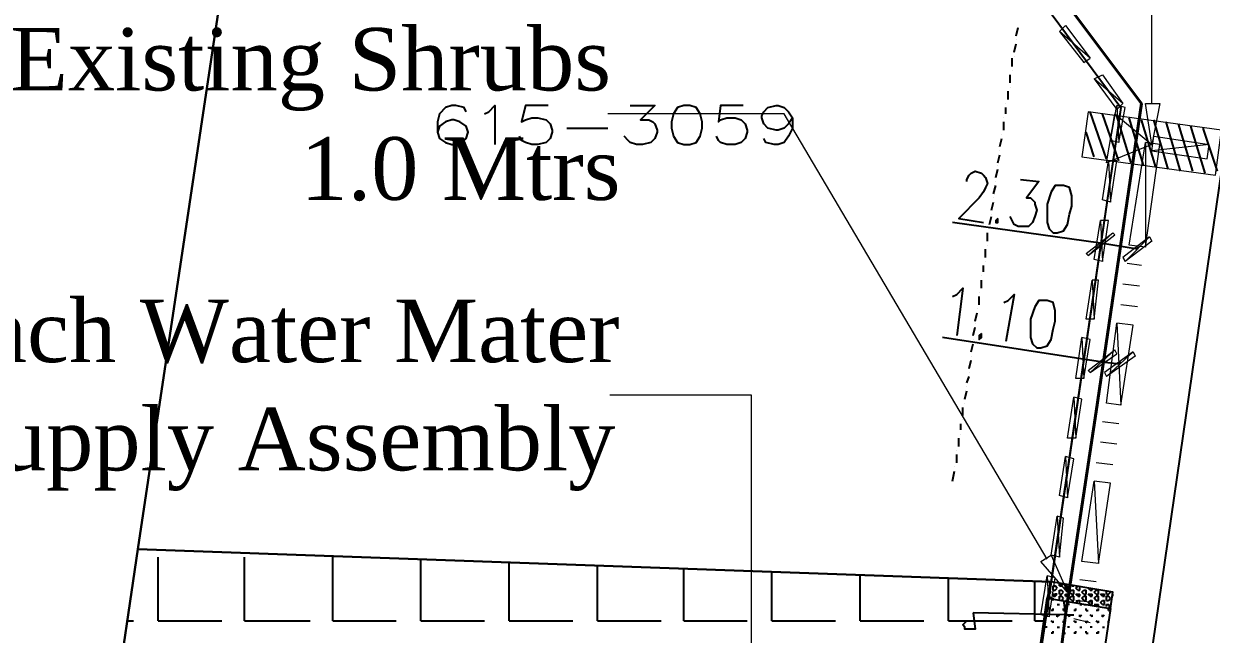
# Model space of a CAD drawing. Header units: inches. Extents: x 5 to 844, y 8 to 596.
# Drawn here: x 335.6 to 410, y 247.6 to 285.8 of the extents above; entities that cross this region are included whole.
import ezdxf

# ---------------------------------------------------------------- set-up
doc = ezdxf.new("R2010")
doc.units = ezdxf.units.IN
doc.header["$MEASUREMENT"] = 0
doc.layers.add('PDF_Geometry', color=7, linetype='Continuous', true_color=0x989898)
doc.layers.add('PDF_Text', color=7, linetype='Continuous')
doc.styles.add('PDF Times New Roman', font='times.ttf')

msp = doc.modelspace()

# ---------------------------------------------------------------- linework, layer by layer
at = {"layer": 'PDF_Geometry', "color": 7, "lineweight": 0}
for points in [[(406.28, 280.8), (406.28, 332.998), (391.623, 332.998)], [(406.794, 280.8), (406.28, 278.229), (405.894, 280.8), (406.794, 280.8)], [(399.723, 252.259), (383.267, 280.157), (372.21, 280.157)], [(403.837, 272.701), (402.294, 271.286), (402.166, 271.415), (403.837, 272.701)], [(403.966, 272.572), (403.837, 272.701), (402.294, 271.286), (403.966, 272.572)], [(404.48, 271.158), (404.608, 270.901), (406.151, 272.444), (404.48, 271.158)], [(404.608, 270.901), (406.151, 272.444), (406.28, 272.186), (404.608, 270.901)], [(403.966, 265.372), (402.423, 263.958), (402.294, 264.087), (403.966, 265.372)], [(404.094, 265.115), (403.966, 265.372), (402.423, 263.958), (404.094, 265.115)], [(403.323, 263.958), (403.451, 263.701), (405.123, 265.244), (403.323, 263.958)], [(403.451, 263.701), (405.123, 265.244), (405.251, 264.987), (403.451, 263.701)], [(381.21, 244.031), (381.21, 262.544), (372.339, 262.544)], [(399.98, 252.516), (401.009, 250.202), (399.337, 252.13), (399.98, 252.516)]]:
    msp.add_lwpolyline(points, dxfattribs=at)
at = {"layer": 'PDF_Geometry', "color": 7, "lineweight": 25}
for points in [[(239.274, 317.056), (281.443, 310.884), (286.586, 304.071), (274.115, 219.346), (267.301, 214.204), (264.601, 195.819), (269.744, 188.876), (287.743, 186.305), (294.685, 191.448), (297.385, 209.704), (292.243, 216.646), (304.585, 301.371), (311.527, 306.513), (394.066, 294.428), (404.351, 280.543), (372.338, 63.525)], [(363.339, 280.286), (363.21, 280.543), (362.696, 280.672), (362.439, 280.672), (362.053, 280.543), (361.668, 280.157), (361.539, 279.643), (361.539, 279), (361.668, 278.615), (362.053, 278.357), (362.439, 278.229), (362.568, 278.229), (362.953, 278.357), (363.339, 278.615), (363.468, 279), (363.339, 279.386), (362.953, 279.643), (362.568, 279.772), (362.439, 279.772), (362.053, 279.643), (361.668, 279.386), (361.539, 279)], [(364.496, 280.157), (364.753, 280.286), (365.139, 280.672), (365.139, 278.229)], [(368.482, 280.672), (367.067, 280.672), (366.81, 279.643), (367.067, 279.772), (367.453, 279.9), (367.839, 279.9), (368.353, 279.772), (368.61, 279.515), (368.739, 279.129), (368.739, 279), (368.61, 278.615), (368.353, 278.358), (367.839, 278.229), (367.453, 278.229), (367.067, 278.358), (366.81, 278.486), (366.682, 278.743)], [(373.624, 280.672), (375.167, 280.672), (374.267, 279.772), (374.781, 279.772), (375.038, 279.643), (375.167, 279.515), (375.296, 279.129), (375.296, 279), (375.167, 278.615), (374.91, 278.358), (374.396, 278.229), (374.01, 278.229), (373.624, 278.358), (373.496, 278.486), (373.239, 278.743)], [(376.967, 280.672), (376.581, 280.543), (376.324, 280.157), (376.195, 279.643), (376.195, 279.257), (376.324, 278.743), (376.581, 278.358), (376.967, 278.229), (377.353, 278.229), (377.738, 278.358), (377.995, 278.743), (378.124, 279.257), (378.124, 279.643), (377.995, 280.157), (377.738, 280.543), (377.353, 280.672), (376.967, 280.672)], [(380.695, 280.672), (379.281, 280.672), (379.152, 279.643), (379.281, 279.772), (379.667, 279.9), (380.181, 279.9), (380.567, 279.772), (380.824, 279.515), (380.952, 279.129), (380.952, 279), (380.824, 278.615), (380.567, 278.358), (380.181, 278.229), (379.667, 278.229), (379.281, 278.358), (379.152, 278.486), (379.024, 278.743)], [(383.781, 279.9), (383.524, 279.515), (383.267, 279.257), (382.881, 279.129), (382.752, 279.129), (382.238, 279.257), (381.981, 279.515), (381.852, 279.9), (381.852, 280.029), (381.981, 280.286), (382.238, 280.543), (382.752, 280.672), (382.881, 280.672), (383.267, 280.543), (383.524, 280.286), (383.781, 279.9), (383.781, 279.257), (383.524, 278.743), (383.267, 278.357), (382.881, 278.229), (382.624, 278.229), (382.109, 278.357), (381.981, 278.615)], [(369.639, 279.257), (372.21, 279.257)], [(405.38, 271.672), (403.066, 272.058), (393.809, 273.343)], [(403.066, 272.058), (403.066, 272.058)], [(405.38, 271.801), (405.38, 271.672)], [(404.223, 264.473), (403.194, 264.601), (393.166, 266.144)], [(403.194, 264.73), (403.194, 264.73)], [(404.351, 264.601), (404.223, 264.473)], [(342.769, 252.902), (336.855, 212.661), (393.937, 210.475), (399.98, 250.845), (342.769, 252.902)]]:
    msp.add_lwpolyline(points, dxfattribs=at)
at = {"layer": 'PDF_Geometry', "color": 9, "lineweight": 25, "true_color": 0xbababa}
for points in [[(304.713, 301.371), (311.527, 306.513), (349.968, 300.856), (342.769, 252.902), (336.855, 212.661), (335.569, 204.175), (297.385, 209.704), (292.243, 216.646), (304.713, 301.371)], [(388.023, 295.328), (387.123, 289.286), (393.166, 288.386), (394.066, 294.428), (404.351, 280.543), (399.98, 250.845), (342.769, 252.902), (349.968, 300.856), (388.023, 295.328)], [(399.98, 250.845), (393.937, 210.475), (336.855, 212.661), (342.769, 252.902), (399.98, 250.845)]]:
    msp.add_lwpolyline(points, dxfattribs=at)
at = {"layer": 'PDF_Geometry', "lineweight": 0}
for points in [[(304.713, 301.371), (292.243, 216.646), (297.385, 209.704), (335.569, 204.175), (336.855, 212.661), (342.769, 252.902), (349.968, 300.856), (311.527, 306.513), (304.713, 301.371)], [(388.023, 295.328), (349.968, 300.856), (342.769, 252.902), (399.98, 250.845), (404.351, 280.543), (394.066, 294.428), (393.166, 288.386), (387.123, 289.286), (388.023, 295.328)], [(399.98, 250.845), (342.769, 252.902), (336.855, 212.661), (393.937, 210.475), (399.98, 250.845)]]:
    msp.add_lwpolyline(points, dxfattribs=at)
at = {"layer": 'PDF_Geometry', "color": 6, "lineweight": 40}
msp.add_lwpolyline([(392.652, 296.485), (394.066, 296.228), (405.637, 280.8), (402.808, 261.515), (400.88, 248.788), (400.623, 246.731), (394.58, 206.49), (387.124, 156.092), (376.838, 86.153), (373.624, 63.525), (358.325, 51.569), (353.439, 52.083), (350.997, 52.34)], dxfattribs=at)
at = {"layer": 'PDF_Geometry', "color": 4, "lineweight": 0}
for points in [[(402.423, 283.629), (400.494, 285.3), (400.88, 285.686), (402.423, 283.629)], [(402.037, 283.372), (402.423, 283.629), (400.494, 285.3), (402.037, 283.372)], [(404.48, 280.8), (402.68, 282.343), (403.194, 282.6), (404.48, 280.8)], [(404.094, 280.415), (404.48, 280.8), (402.68, 282.343), (404.094, 280.415)], [(404.094, 280.672), (404.223, 278.358), (403.708, 278.486), (404.094, 280.672)], [(404.608, 280.543), (404.094, 280.672), (404.223, 278.358), (404.608, 280.543)], [(403.58, 277.2), (403.708, 274.629), (403.194, 274.758), (403.58, 277.2)], [(404.094, 277.2), (403.58, 277.2), (403.708, 274.629), (404.094, 277.2)], [(403.066, 273.472), (403.194, 270.901), (402.68, 271.029), (403.066, 273.472)], [(403.58, 273.472), (403.066, 273.472), (403.194, 270.901), (403.58, 273.472)], [(402.551, 269.744), (402.68, 267.301), (402.166, 267.301), (402.551, 269.744)], [(402.937, 269.744), (402.551, 269.744), (402.68, 267.301), (402.937, 269.744)], [(401.909, 266.144), (402.037, 263.573), (401.523, 263.573), (401.909, 266.144)], [(402.423, 266.015), (401.909, 266.144), (402.037, 263.573), (402.423, 266.015)], [(401.394, 262.415), (401.523, 259.844), (401.009, 259.844), (401.394, 262.415)], [(401.908, 262.287), (401.394, 262.415), (401.523, 259.844), (401.908, 262.287)], [(400.88, 258.687), (401.009, 256.116), (400.494, 256.244), (400.88, 258.687)], [(401.394, 258.558), (400.88, 258.687), (401.009, 256.116), (401.394, 258.558)], [(400.366, 254.959), (400.494, 252.387), (399.98, 252.516), (400.366, 254.959)], [(400.751, 254.83), (400.366, 254.959), (400.494, 252.387), (400.751, 254.83)], [(399.723, 251.23), (399.851, 248.659), (399.337, 248.788), (399.723, 251.23)], [(400.237, 251.102), (399.723, 251.23), (399.851, 248.659), (400.237, 251.102)]]:
    msp.add_lwpolyline(points, dxfattribs=at)
at = {"layer": 'PDF_Geometry', "lineweight": 25}
for points in [[(397.794, 285.043), (397.923, 285.557)], [(397.666, 284.014), (397.794, 284.529)], [(397.794, 284.786), (397.794, 284.786)], [(397.537, 283.114), (397.537, 283.629)], [(397.666, 283.757), (397.666, 283.757)], [(397.537, 282.857), (397.537, 282.857)], [(397.409, 282.086), (397.409, 282.6)], [(397.28, 281.057), (397.28, 281.572)], [(397.409, 281.829), (397.409, 281.829)], [(397.152, 280.8), (397.152, 280.8)], [(397.152, 280.157), (397.152, 280.543)], [(397.023, 279.9), (397.023, 279.9)], [(397.023, 279.129), (397.023, 279.643)], [(379.667, 60.954), (381.981, 79.082), (410.908, 278.229)], [(396.766, 278.1), (396.894, 278.615)], [(396.894, 278.872), (396.894, 278.872)], [(396.637, 277.072), (396.766, 277.586)], [(396.766, 277.843), (396.766, 277.843)], [(396.509, 276.172), (396.637, 276.686)], [(396.637, 276.943), (396.637, 276.943)], [(396.38, 275.143), (396.509, 275.658)], [(396.509, 275.915), (396.509, 275.915)], [(396.252, 274.115), (396.38, 274.629)], [(396.38, 274.886), (396.38, 274.886)], [(396.123, 273.215), (396.252, 273.729)], [(396.252, 273.858), (396.252, 273.858)], [(396.123, 272.958), (396.123, 272.958)], [(395.994, 272.186), (395.994, 272.701)], [(395.866, 271.158), (395.866, 271.672)], [(395.994, 271.929), (395.994, 271.929)], [(395.866, 270.901), (395.866, 270.901)], [(395.609, 270.001), (395.609, 270.001)], [(395.737, 270.258), (395.737, 270.644)], [(395.609, 269.229), (395.609, 269.744)], [(395.48, 268.972), (395.48, 268.972)], [(395.48, 268.201), (395.48, 268.715)], [(395.352, 267.944), (395.352, 267.944)], [(395.223, 267.172), (395.352, 267.687)], [(395.223, 267.044), (395.223, 267.044)], [(395.095, 266.272), (395.223, 266.787)], [(394.966, 265.244), (395.095, 265.758)], [(395.095, 266.015), (395.095, 266.015)], [(394.966, 264.987), (394.966, 264.987)], [(394.837, 264.215), (394.966, 264.73)], [(394.709, 263.315), (394.837, 263.701)], [(394.837, 263.958), (394.837, 263.958)], [(394.58, 262.287), (394.709, 262.801)], [(394.709, 263.058), (394.709, 263.058)], [(394.58, 262.03), (394.58, 262.03)], [(394.452, 261.258), (394.452, 261.773)], [(394.323, 260.358), (394.323, 260.744)], [(394.452, 261.001), (394.452, 261.001)], [(394.195, 259.33), (394.195, 259.844)], [(394.323, 260.101), (394.323, 260.101)], [(394.066, 259.073), (394.066, 259.073)], [(394.066, 258.301), (394.066, 258.816)], [(393.809, 257.144), (393.937, 257.787)], [(393.937, 258.044), (393.937, 258.044)], [(399.98, 250.845), (399.723, 249.816), (403.708, 249.173), (403.837, 250.202), (399.98, 250.845)], [(399.98, 250.716), (399.851, 250.716)], [(399.851, 250.587), (399.98, 250.716)], [(400.109, 250.716), (400.109, 250.716)], [(400.109, 250.716), (400.109, 250.716)], [(400.494, 250.587), (400.494, 250.716)], [(400.494, 250.716), (400.494, 250.716)], [(400.751, 250.716), (400.623, 250.716)], [(400.623, 250.587), (400.751, 250.716)], [(399.851, 250.33), (399.851, 250.33)], [(399.98, 250.202), (399.851, 250.33)], [(399.851, 250.073), (399.98, 250.202)], [(399.851, 250.073), (399.851, 250.073)], [(399.851, 249.945), (399.851, 249.945)], [(399.98, 249.816), (399.851, 249.945)], [(400.109, 250.587), (400.237, 250.587)], [(400.109, 250.459), (400.109, 250.587)], [(400.109, 250.33), (400.109, 250.459)], [(400.109, 250.33), (400.237, 250.33)], [(400.109, 250.073), (400.237, 250.073)], [(400.109, 249.945), (400.109, 250.073)], [(400.109, 250.073), (400.109, 250.073)], [(400.109, 249.945), (400.237, 249.945)], [(400.366, 250.459), (400.237, 250.587)], [(400.237, 250.33), (400.366, 250.459)], [(400.366, 250.073), (400.237, 250.073)], [(400.237, 249.945), (400.366, 250.073)], [(400.494, 250.587), (400.623, 250.587)], [(400.494, 250.33), (400.623, 250.33)], [(400.494, 250.202), (400.494, 250.33)], [(400.494, 250.073), (400.494, 250.202)], [(400.494, 250.073), (400.623, 250.073)], [(400.494, 249.945), (400.623, 249.945)], [(400.494, 249.816), (400.494, 249.945)], [(400.751, 250.202), (400.623, 250.33)], [(400.623, 250.073), (400.751, 250.202)], [(400.751, 249.816), (400.623, 249.945)], [(400.88, 250.587), (401.009, 250.587)], [(400.88, 250.459), (400.88, 250.587)], [(400.88, 250.33), (400.88, 250.459)], [(400.88, 250.33), (401.009, 250.33)], [(400.88, 250.073), (401.009, 250.073)], [(400.88, 249.945), (400.88, 250.073)], [(400.88, 250.073), (400.88, 250.073)], [(400.88, 249.945), (401.009, 249.945)], [(401.009, 250.459), (401.009, 250.587)], [(401.009, 250.33), (401.009, 250.459)], [(401.009, 250.073), (401.009, 250.073)], [(401.009, 249.945), (401.009, 250.073)], [(401.137, 250.202), (401.266, 250.33)], [(401.266, 250.073), (401.137, 250.202)], [(401.137, 249.816), (401.266, 249.945)], [(401.266, 250.587), (401.394, 250.587)], [(401.266, 250.587), (401.266, 250.587)], [(401.266, 250.33), (401.394, 250.33)], [(401.266, 250.073), (401.394, 250.073)], [(401.266, 249.945), (401.394, 249.945)], [(401.394, 250.587), (401.394, 250.587)], [(401.394, 250.202), (401.394, 250.33)], [(401.394, 250.073), (401.394, 250.202)], [(401.394, 249.816), (401.394, 249.945)], [(401.523, 250.459), (401.651, 250.587)], [(401.651, 250.33), (401.523, 250.459)], [(401.651, 249.945), (401.523, 250.073)], [(401.523, 250.073), (401.651, 250.073)], [(401.651, 250.33), (401.78, 250.33)], [(401.651, 250.073), (401.78, 250.073)], [(401.651, 249.945), (401.78, 249.945)], [(401.78, 250.459), (401.78, 250.587)], [(401.78, 250.33), (401.78, 250.459)], [(401.78, 250.073), (401.78, 250.073)], [(401.78, 249.945), (401.78, 250.073)], [(401.908, 250.202), (402.037, 250.33)], [(402.037, 250.073), (401.908, 250.202)], [(401.908, 249.816), (402.037, 249.945)], [(402.037, 250.33), (402.166, 250.33)], [(402.037, 250.073), (402.166, 250.073)], [(402.037, 249.945), (402.166, 249.945)], [(402.166, 250.202), (402.166, 250.33)], [(402.166, 250.073), (402.166, 250.202)], [(402.166, 249.816), (402.166, 249.945)], [(402.423, 250.33), (402.294, 250.459)], [(402.294, 250.459), (402.294, 250.459)], [(402.423, 249.945), (402.294, 250.073)], [(402.294, 250.073), (402.423, 250.073)], [(402.423, 250.33), (402.551, 250.33)], [(402.423, 250.073), (402.551, 250.073)], [(402.423, 249.945), (402.551, 249.945)], [(402.551, 250.33), (402.551, 250.459)], [(402.551, 250.073), (402.551, 250.073)], [(402.551, 249.945), (402.551, 250.073)], [(402.68, 250.202), (402.808, 250.33)], [(402.808, 250.073), (402.68, 250.202)], [(402.68, 249.816), (402.808, 249.945)], [(402.808, 250.33), (402.937, 250.33)], [(402.808, 250.073), (402.937, 250.073)], [(402.808, 249.945), (402.937, 249.945)], [(402.937, 250.202), (402.937, 250.33)], [(402.937, 250.073), (402.937, 250.202)], [(402.937, 249.816), (402.937, 249.945)], [(403.194, 249.945), (403.066, 250.073)], [(403.066, 250.073), (403.194, 250.073)], [(403.194, 250.073), (403.323, 250.073)], [(403.194, 249.945), (403.323, 249.945)], [(403.323, 250.073), (403.323, 250.073)], [(403.323, 249.945), (403.323, 250.073)], [(403.451, 250.202), (403.451, 250.33)], [(403.451, 250.073), (403.451, 250.202)], [(403.451, 250.073), (403.58, 250.073)], [(403.451, 249.945), (403.58, 249.945)], [(403.451, 249.816), (403.451, 249.945)], [(403.58, 250.073), (403.708, 250.202)], [(403.708, 249.816), (403.58, 249.945)], [(403.708, 250.202), (403.708, 250.202)], [(403.837, 249.945), (403.837, 250.073)], [(403.837, 250.073), (403.837, 250.073)], [(403.708, 249.173), (401.266, 232.845), (397.409, 233.488), (399.723, 249.816), (403.708, 249.173)], [(399.723, 249.816), (403.708, 249.173)], [(399.723, 249.43), (399.723, 249.43)], [(400.109, 249.688), (399.98, 249.816)], [(399.98, 249.816), (399.98, 249.816)], [(400.109, 249.688), (400.109, 249.816)], [(400.109, 249.688), (400.109, 249.816)], [(400.109, 249.045), (400.109, 249.173)], [(400.366, 249.43), (400.366, 249.43)], [(400.366, 249.43), (400.494, 249.43)], [(400.366, 249.43), (400.366, 249.43)], [(400.494, 249.688), (400.494, 249.816)], [(400.623, 249.688), (400.751, 249.816)], [(400.623, 249.688), (400.623, 249.688)], [(400.751, 249.045), (400.751, 249.173)], [(400.88, 249.688), (401.009, 249.688)], [(400.88, 249.688), (400.88, 249.688)], [(401.009, 249.688), (401.009, 249.688)], [(401.137, 249.43), (401.009, 249.43)], [(401.266, 249.688), (401.137, 249.816)], [(401.137, 249.43), (401.137, 249.43)], [(401.137, 249.43), (401.137, 249.43)], [(401.266, 249.688), (401.394, 249.688)], [(401.394, 249.688), (401.394, 249.816)], [(401.523, 249.559), (401.651, 249.688)], [(401.651, 249.559), (401.523, 249.559)], [(401.523, 249.045), (401.523, 249.173)], [(401.651, 249.688), (401.78, 249.688)], [(401.78, 249.559), (401.78, 249.688)], [(401.78, 249.559), (401.78, 249.559)], [(401.78, 249.43), (401.78, 249.43)], [(401.78, 249.43), (401.908, 249.43)], [(401.78, 249.43), (401.78, 249.43)], [(402.037, 249.688), (401.908, 249.816)], [(402.037, 249.688), (402.166, 249.688)], [(402.037, 249.43), (402.166, 249.43)], [(402.166, 249.688), (402.166, 249.816)], [(402.166, 249.43), (402.166, 249.43)], [(402.166, 249.045), (402.166, 249.173)], [(402.294, 249.559), (402.423, 249.688)], [(402.423, 249.43), (402.294, 249.559)], [(402.423, 249.688), (402.551, 249.688)], [(402.551, 249.43), (402.423, 249.43)], [(402.423, 249.43), (402.551, 249.43)], [(402.551, 249.559), (402.551, 249.688)], [(402.551, 249.43), (402.551, 249.559)], [(402.551, 249.43), (402.551, 249.43)], [(402.551, 249.43), (402.551, 249.43)], [(402.808, 249.688), (402.68, 249.816)], [(402.68, 249.43), (402.808, 249.43)], [(402.808, 249.688), (402.937, 249.688)], [(402.808, 249.43), (402.937, 249.43)], [(402.937, 249.688), (402.937, 249.816)], [(402.937, 249.302), (402.937, 249.43)], [(402.937, 249.302), (402.937, 249.302)], [(402.937, 249.045), (402.937, 249.173)], [(403.066, 249.559), (403.194, 249.688)], [(403.194, 249.43), (403.066, 249.559)], [(403.194, 249.688), (403.323, 249.688)], [(403.194, 249.43), (403.323, 249.43)], [(403.323, 249.559), (403.323, 249.688)], [(403.323, 249.43), (403.323, 249.559)], [(403.451, 249.688), (403.451, 249.816)], [(403.451, 249.688), (403.58, 249.688)], [(403.451, 249.43), (403.58, 249.43)], [(403.451, 249.302), (403.451, 249.43)], [(403.451, 249.302), (403.451, 249.302)], [(403.58, 249.688), (403.708, 249.816)], [(403.708, 249.302), (403.58, 249.43)], [(403.58, 249.302), (403.58, 249.302)], [(403.58, 249.302), (403.708, 249.302)], [(403.58, 249.045), (403.58, 249.173)], [(399.723, 248.659), (399.594, 248.788)], [(399.723, 248.659), (399.723, 248.788)], [(399.723, 248.659), (399.723, 248.788)], [(400.109, 249.045), (399.98, 249.045)], [(400.109, 249.045), (400.109, 249.045)], [(400.366, 248.659), (400.366, 248.788)], [(400.366, 248.659), (400.494, 248.788)], [(400.366, 248.659), (400.366, 248.788)], [(400.751, 249.045), (400.88, 249.045)], [(400.751, 249.045), (400.751, 249.045)], [(401.137, 248.659), (401.009, 248.788)], [(401.137, 248.659), (401.137, 248.788)], [(401.137, 248.659), (401.137, 248.788)], [(401.523, 249.045), (401.394, 249.045)], [(401.523, 249.045), (401.523, 249.045)], [(401.78, 248.659), (401.78, 248.788)], [(401.78, 248.659), (401.908, 248.788)], [(401.78, 248.659), (401.78, 248.788)], [(402.166, 249.045), (402.294, 249.045)], [(402.166, 249.045), (402.166, 249.045)], [(402.551, 248.659), (402.423, 248.788)], [(402.551, 248.659), (402.551, 248.788)], [(402.551, 248.659), (402.551, 248.788)], [(402.937, 249.045), (402.808, 249.045)], [(402.937, 249.045), (402.937, 249.045)], [(403.194, 248.659), (403.194, 248.788)], [(403.194, 248.659), (403.323, 248.788)], [(403.194, 248.659), (403.194, 248.788)], [(403.58, 249.045), (403.708, 249.045)], [(403.58, 249.045), (403.58, 249.045)], [(399.723, 248.016), (399.594, 248.016)], [(399.723, 248.016), (399.723, 248.016)], [(399.723, 248.016), (399.723, 248.016)], [(400.109, 248.273), (399.98, 248.402)], [(400.109, 248.273), (400.109, 248.402)], [(400.109, 248.273), (400.109, 248.402)], [(400.109, 247.63), (400.109, 247.759)], [(400.366, 248.016), (400.366, 248.016)], [(400.366, 248.016), (400.494, 248.016)], [(400.366, 248.016), (400.366, 248.016)], [(400.751, 248.273), (400.751, 248.402)], [(400.751, 248.273), (400.88, 248.402)], [(400.751, 248.273), (400.751, 248.402)], [(400.751, 247.63), (400.751, 247.759)], [(401.137, 248.016), (401.009, 248.016)], [(401.137, 248.016), (401.137, 248.016)], [(401.137, 248.016), (401.137, 248.016)], [(401.523, 248.273), (401.394, 248.402)], [(401.523, 248.273), (401.523, 248.402)], [(401.523, 248.273), (401.523, 248.402)], [(401.523, 247.63), (401.523, 247.759)], [(401.78, 248.016), (401.78, 248.016)], [(401.78, 248.016), (401.908, 248.016)], [(401.78, 248.016), (401.78, 248.016)], [(402.166, 248.273), (402.166, 248.402)], [(402.166, 248.273), (402.294, 248.402)], [(402.166, 248.273), (402.166, 248.402)], [(402.166, 247.63), (402.166, 247.759)], [(402.551, 248.016), (402.423, 248.016)], [(402.551, 248.016), (402.551, 248.016)], [(402.551, 248.016), (402.551, 248.016)], [(402.937, 248.273), (402.808, 248.402)], [(402.937, 248.273), (402.937, 248.402)], [(402.937, 248.273), (402.937, 248.402)], [(402.937, 247.63), (402.937, 247.759)], [(403.194, 248.016), (403.194, 248.016)], [(403.194, 248.016), (403.323, 248.016)], [(403.194, 248.016), (403.194, 248.016)], [(403.58, 248.273), (403.58, 248.402)], [(403.58, 248.273), (403.58, 248.402)], [(403.58, 248.273), (403.58, 248.273)], [(400.109, 247.63), (399.98, 247.63)], [(400.109, 247.63), (400.109, 247.63)], [(400.751, 247.63), (400.88, 247.63)], [(400.751, 247.63), (400.751, 247.63)], [(401.523, 247.63), (401.394, 247.63)], [(401.523, 247.63), (401.523, 247.63)], [(402.166, 247.63), (402.294, 247.63)], [(402.166, 247.63), (402.166, 247.63)], [(402.937, 247.63), (402.808, 247.63)], [(402.937, 247.63), (402.937, 247.63)]]:
    msp.add_lwpolyline(points, dxfattribs=at)
at = {"layer": 'PDF_Geometry', "color": 6, "lineweight": 0}
msp.add_lwpolyline([(401.908, 277.458), (410.265, 276.3), (410.651, 279.129), (402.294, 280.286), (401.908, 277.458)], dxfattribs=at)
at = {"layer": 'PDF_Geometry', "color": 6, "lineweight": 25}
for points in [[(403.451, 277.329), (402.423, 280.286)], [(404.223, 277.2), (403.194, 280.157)], [(404.994, 277.072), (404.094, 280.029)], [(405.765, 276.943), (404.865, 279.9)], [(406.537, 276.815), (405.637, 279.772)], [(407.308, 276.686), (406.408, 279.772)], [(402.68, 277.458), (402.166, 279)], [(408.08, 276.558), (407.18, 279.643)], [(408.851, 276.558), (407.951, 279.515)], [(409.622, 276.429), (408.722, 279.386)], [(410.394, 276.558), (409.494, 279.257)], [(406.28, 278.229), (406.28, 278.229)], [(395.095, 248.916), (395.223, 247.888), (394.709, 247.888), (394.58, 247.888), (394.58, 248.016), (394.452, 248.145), (394.58, 248.273), (394.709, 248.402), (395.223, 248.402)]]:
    msp.add_lwpolyline(points, dxfattribs=at)
at = {"layer": 'PDF_Geometry', "color": 92, "lineweight": 0, "true_color": 0x00b800}
msp.add_lwpolyline([(403.451, 277.072), (403.966, 280.157), (406.28, 278.229), (403.451, 277.072)], dxfattribs=at)
at = {"layer": 'PDF_Geometry', "color": 1, "lineweight": 0}
for points in [[(405.894, 278.357), (405.894, 271.801), (404.865, 271.929), (405.894, 278.357)], [(406.794, 278.229), (405.894, 278.357), (405.894, 271.801), (406.794, 278.229)], [(405.637, 270.644), (404.737, 270.772)], [(405.508, 269.358), (404.48, 269.487)], [(405.38, 268.072), (404.351, 268.201)], [(404.094, 267.044), (404.351, 261.901), (403.451, 262.03), (404.094, 267.044)], [(405.123, 266.915), (404.094, 267.044), (404.351, 261.901), (405.123, 266.915)], [(404.223, 260.744), (403.194, 260.873)], [(404.094, 259.458), (403.066, 259.587)], [(403.837, 258.173), (402.808, 258.301)], [(402.68, 257.144), (402.937, 252.002), (401.908, 252.13), (402.68, 257.144)], [(403.708, 257.016), (402.68, 257.144), (402.937, 252.002), (403.708, 257.016)], [(402.808, 250.845), (401.78, 250.973)], [(402.551, 249.559), (401.523, 249.688)], [(402.423, 248.273), (401.394, 248.53)]]:
    msp.add_lwpolyline(points, dxfattribs=at)
at = {"layer": 'PDF_Geometry', "color": 3, "lineweight": 0}
for points in [[(409.879, 278.229), (406.28, 277.843), (406.408, 278.743), (409.879, 278.229)], [(406.28, 277.843), (406.408, 278.743)], [(409.751, 277.329), (409.879, 278.229), (406.28, 277.843), (409.751, 277.329)]]:
    msp.add_lwpolyline(points, dxfattribs=at)
at = {"layer": 'PDF_Geometry', "color": 5, "lineweight": 25}
for points in [[(394.709, 275.915), (394.709, 276.043), (394.837, 276.3), (394.966, 276.429), (395.223, 276.558), (395.609, 276.429), (395.737, 276.3), (395.866, 276.172), (395.994, 275.786), (395.866, 275.529), (395.737, 275.272), (395.48, 274.886), (394.195, 273.601), (395.737, 273.343)], [(398.052, 276.043), (399.209, 275.915), (398.437, 274.886), (398.694, 274.886), (398.952, 274.629), (398.952, 274.501), (399.08, 274.115), (398.952, 273.729), (398.823, 273.343), (398.566, 273.086), (398.18, 273.086), (397.923, 273.086), (397.666, 273.215), (397.537, 273.472), (397.409, 273.729)], [(400.623, 275.658), (400.237, 275.658), (399.98, 275.272), (399.723, 274.501), (399.723, 274.115), (399.723, 273.343), (399.851, 272.958), (400.109, 272.701), (400.366, 272.701), (400.751, 272.829), (401.009, 273.215), (401.137, 273.858), (401.266, 274.372), (401.266, 275.015), (401.137, 275.529), (400.751, 275.658), (400.623, 275.658)], [(396.637, 273.601), (396.509, 273.472), (396.509, 273.344), (396.637, 273.344), (396.637, 273.601)]]:
    msp.add_lwpolyline(points, dxfattribs=at)
at = {"layer": 'PDF_Geometry', "color": 1, "lineweight": 25}
for points in [[(393.809, 268.715), (394.066, 268.844), (394.452, 269.229), (394.066, 266.272)], [(397.023, 268.329), (397.28, 268.458), (397.666, 268.844), (397.152, 265.887)], [(399.594, 268.458), (399.209, 268.458), (398.952, 268.072), (398.694, 267.301), (398.694, 266.915), (398.694, 266.144), (398.823, 265.758), (399.08, 265.501), (399.337, 265.501), (399.723, 265.63), (399.98, 266.015), (400.109, 266.658), (400.237, 267.172), (400.237, 267.815), (400.109, 268.329), (399.723, 268.458), (399.594, 268.458)], [(395.609, 266.401), (395.48, 266.272), (395.48, 266.015), (395.609, 266.144), (395.609, 266.401)], [(400.751, 249.688), (400.88, 248.788), (401.394, 248.788)]]:
    msp.add_lwpolyline(points, dxfattribs=at)
at = {"layer": 'PDF_Geometry', "color": 110, "lineweight": 25}
for points in [[(344.054, 248.402), (344.054, 252.387)], [(349.454, 248.402), (349.454, 252.387)], [(354.982, 248.402), (354.982, 252.387)], [(360.511, 248.402), (360.511, 252.259)], [(366.039, 248.402), (366.039, 252.13)], [(371.567, 248.402), (371.567, 251.873)], [(376.967, 248.402), (376.967, 251.616)], [(382.495, 248.402), (382.495, 251.487)], [(388.023, 248.402), (388.023, 251.23)], [(393.552, 248.402), (393.552, 251.102)], [(398.951, 248.402), (398.951, 250.845)], [(342.126, 248.402), (342.511, 248.402)], [(344.054, 248.402), (348.04, 248.402)], [(349.454, 248.402), (353.568, 248.402)], [(354.982, 248.402), (358.968, 248.402)], [(360.511, 248.402), (364.496, 248.402)], [(366.039, 248.402), (370.024, 248.402)], [(371.567, 248.402), (375.553, 248.402)], [(376.967, 248.402), (380.952, 248.402)], [(382.495, 248.402), (386.481, 248.402)], [(388.023, 248.402), (392.009, 248.402)], [(393.552, 248.402), (397.537, 248.402)], [(398.951, 248.402), (399.594, 248.402)]]:
    msp.add_lwpolyline(points, dxfattribs=at)
at = {"layer": 'PDF_Geometry', "color": 4, "lineweight": 25}
msp.add_lwpolyline([(400.88, 248.788), (395.095, 248.916)], dxfattribs=at)
at = {"layer": 'PDF_Geometry', "lineweight": 25}
msp.add_arc((399.662, 287.424), 14.976, 351.7116, 80.62233, dxfattribs=at)

# ---------------------------------------------------------------- texts
at = {"layer": 'PDF_Text', "char_height": 3.91816, "attachment_point": 7, "style": 'PDF Times New Roman'}
for s, insert in [('\\W0.999426;Existing Shrubs', (334.788, 280.323)), ('\\W0.999498;1.0 Mtrs', (352.96, 274.679)), ('\\W0.999544;1 Inch Water Mater', (326.476, 264.513)), ('\\W0.999489;Supply Assembly', (330.788, 256.538))]:
    msp.add_mtext(s, dxfattribs=dict(at, insert=insert))

doc.saveas('drawing.dxf')
